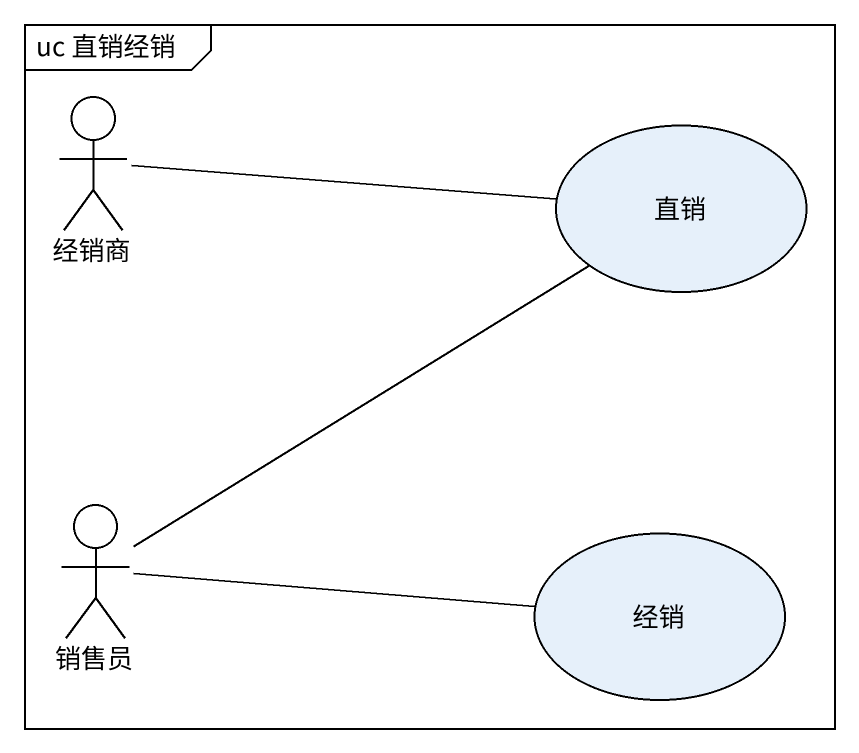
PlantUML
@startuml
mainframe uc 直销经销
actor 经销商
usecase 直销
actor 销售员
usecase 经销
经销商 -right- 直销
销售员 -up- 直销
销售员 -right- 经销
@enduml
